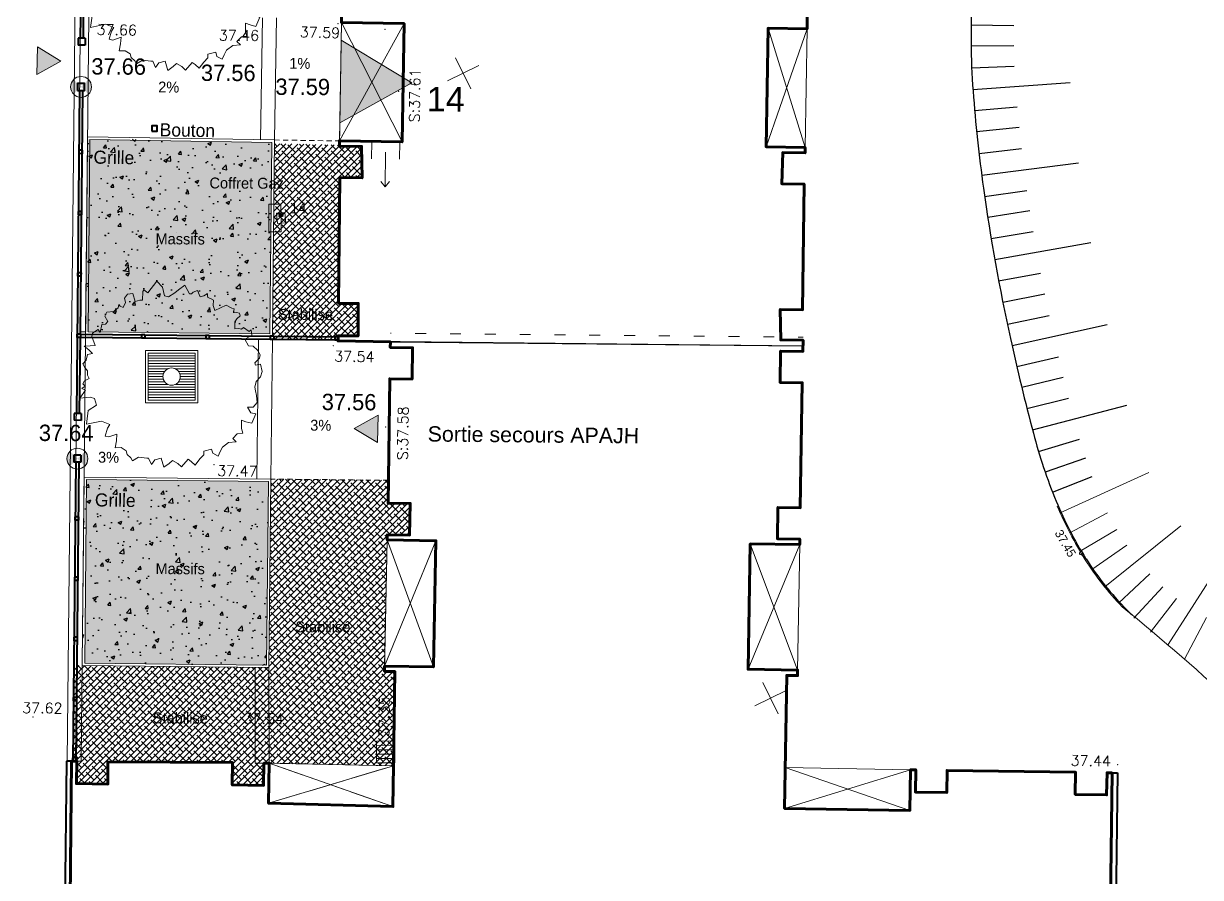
# Model space of a CAD drawing. Extents: x 996 to 1166918, y 537 to 295728.
# Drawn here: x 1057.7 to 1091.48, y 626.73 to 651.25 of the extents above; entities that cross this region are included whole.
import ezdxf

# ---------------------------------------------------------------- set-up
doc = ezdxf.new("R2010")
doc.units = 0
doc.header["$MEASUREMENT"] = 0
for name, pattern in [('CACHEx2', [0.75, 0.5, -0.25]), ('CONTINU', [0]), ('DGN3', [1.25, 1, -0.25])]:
    doc.linetypes.add(name, pattern=pattern)
doc.layers.get('0').update_dxf_attribs({"linetype": 'CONTINUOUS', "lineweight": 0})
doc.layers.add('Bardages bois', color=7, linetype='CONTINUOUS', lineweight=40, true_color=0xa35200)
doc.layers.add('Stabilisé', color=7, linetype='CONTINU', lineweight=5, true_color=0xfcb65a)
for name, color, linetype in [('BATIMENT', 7, 'CONTINU'), ('TALUS', 7, 'CONTINU'), ('TEXTE', 7, 'CONTINUOUS')]:
    doc.layers.add(name, color=color, linetype=linetype)
for name, color, linetype, lineweight in [('CF-TOPO-ALTITUDE-SEUIL', 7, 'CONTINUOUS', 0), ('CF-TOPO-ALTITUDE-TN', 94, 'CONTINUOUS', 0), ('CF-TOPO-ALTITUDE-VOIRIE', 7, 'CONTINUOUS', 0), ('CF-TOPO-AUTRE-RES', 12, 'CONTINUOUS', 0), ('CF-TOPO-BATI', 7, 'CONTINUOUS', 0), ('CF-TOPO-BATI-HACHURAGE', 7, 'CONTINUOUS', 13), ('CF-TOPO-CARROYAGE', 7, 'CONTINUOUS', 0), ('CF-TOPO-GDF', 34, 'CONTINUOUS', 0), ('CF-TOPO-RELIEF-NATUREL', 94, 'CONTINUOUS', 0), ('DIVERS', 7, 'CONTINU', 5), ('Elec projet', 7, 'CONTINU', 5), ('Niveaux projet', 7, 'CONTINU', 5), ('Texte projet', 7, 'CONTINU', 5)]:
    doc.layers.add(name, color=color, linetype=linetype, lineweight=lineweight)
doc.layers.add('Massifs Rosiers', color=7, linetype='CONTINUOUS', true_color=0xffe9e0)
doc.styles.add('ISO', font='j_iso')
doc.styles.add('LEROY', font='j_leroy')
doc.styles.add('SIMPLEX', font='simplex.shx')
doc.styles.get("Standard").update_dxf_attribs({"font": 'arial.ttf'})

# ---------------------------------------------------------------- blocks, each defined once
blk = doc.blocks.new('BL142', base_point=(1.5, 1))
for points in [[(1.5, 0.5), (1.5, 1.5), (1.375, 1.34375)], [(1.5, 1.5), (1.625, 1.34375)]]:
    blk.add_lwpolyline(points)
blk = doc.blocks.new('BL95', base_point=(2, 1))
blk.add_lwpolyline([(2, 0.5), (2, 1.5)])
blk = doc.blocks.new('A$C1C964902')
at = {"layer": 'DIVERS', "ltscale": 0.05}
for p, q in [((-1.278, 2.012), (-1.37, 2.445)), ((-1.37, 2.445), (-0.974, 2.392)), ((-0.974, 2.392), (-0.825, 2.155)), ((-0.592, 2.339), (-0.622, 2.634)), ((-0.622, 2.634), (-0.393, 2.469)), ((-0.393, 2.469), (-0.344, 2.572)), ((-0.344, 2.572), (-0.279, 2.484)), ((-0.279, 2.484), (-0.212, 2.546)), ((-0.212, 2.546), (-0.125, 2.497)), ((-0.125, 2.497), (-0.054, 2.362)), ((-0.054, 2.362), (0.038, 2.414)), ((0.038, 2.414), (0.166, 2.414)), ((0.166, 2.414), (0.259, 2.487)), ((0.259, 2.487), (0.368, 2.55)), ((0.368, 2.55), (0.468, 2.456)), ((0.468, 2.456), (0.468, 2.456)), ((0.468, 2.456), (0.638, 2.417)), ((0.638, 2.417), (0.663, 2.269)), ((0.663, 2.269), (0.772, 2.378)), ((0.772, 2.378), (0.869, 2.511)), ((0.869, 2.511), (0.881, 2.34)), ((-0.825, 2.155), (-0.627, 2.208)), ((-0.627, 2.208), (-0.592, 2.339)), ((0.663, 2.269), (0.663, 2.269)), ((0.881, 2.34), (0.89, 2.196)), ((0.89, 2.196), (1.071, 2.259)), ((1.071, 2.259), (1.15, 2.287)), ((1.15, 2.287), (1.247, 2.274)), ((1.247, 2.274), (1.347, 2.106)), ((1.347, 2.106), (1.269, 2.054)), ((1.269, 2.054), (1.493, 2.005)), ((-1.734, 1.801), (-1.713, 1.907)), ((-1.656, 1.569), (-1.734, 1.801)), ((-1.713, 1.907), (-1.48, 1.842)), ((-1.48, 1.842), (-1.379, 1.771)), ((-1.379, 1.771), (-1.278, 2.012)), ((-1.278, 2.012), (-1.278, 2.012)), ((1.493, 2.005), (1.504, 1.899)), ((1.504, 1.899), (1.583, 1.825)), ((1.583, 1.825), (1.733, 1.917)), ((1.733, 1.917), (1.847, 1.86)), ((1.847, 1.86), (1.87, 1.659)), ((-2.133, 1.304), (-2.04, 1.446)), ((-2.04, 1.446), (-2.047, 1.621)), ((-2.047, 1.621), (-1.841, 1.582)), ((-1.841, 1.582), (-1.656, 1.569)), ((1.87, 1.659), (1.913, 1.609)), ((1.913, 1.609), (1.974, 1.534)), ((1.974, 1.534), (2.071, 1.513)), ((2.019, 1.475), (1.983, 1.39)), ((1.983, 1.39), (2.123, 1.321)), ((2.071, 1.513), (2.019, 1.475)), ((-2.416, 1.125), (-2.335, 1.172)), ((-2.313, 0.948), (-2.416, 1.125)), ((-2.335, 1.172), (-2.236, 1.274)), ((-2.236, 1.274), (-2.133, 1.304)), ((2.123, 1.321), (2.247, 1.35)), ((2.383, 1.109), (2.159, 1.043)), ((2.159, 1.043), (2.197, 0.913)), ((2.247, 1.35), (2.365, 1.263)), ((2.365, 1.263), (2.383, 1.109)), ((-2.341, 0.712), (-2.313, 0.948)), ((-2.341, 0.658), (-2.341, 0.712)), ((2.197, 0.913), (2.198, 0.837)), ((2.198, 0.837), (2.445, 0.828)), ((2.488, 0.797), (2.405, 0.682)), ((2.405, 0.682), (2.74, 0.425)), ((2.445, 0.828), (2.488, 0.797)), ((-2.526, 0.579), (-2.341, 0.658)), ((-2.39, 0.482), (-2.526, 0.579)), ((-2.346, 0.302), (-2.39, 0.482)), ((2.74, 0.425), (2.564, 0.258)), ((-2.605, 0.223), (-2.346, 0.302)), ((-2.499, 0.07), (-2.605, 0.223)), ((-2.407, -0.027), (-2.499, 0.07)), ((2.318, 0.201), (2.287, 0.087)), ((2.287, 0.087), (2.406, -0.093)), ((2.564, 0.258), (2.318, 0.201)), ((-2.596, -0.284), (-2.493, -0.181)), ((-2.376, -0.473), (-2.596, -0.284)), ((-2.493, -0.181), (-2.407, -0.027)), ((2.406, -0.093), (2.492, -0.202)), ((2.492, -0.202), (2.626, -0.379)), ((-2.544, -0.679), (-2.436, -0.563)), ((-2.436, -0.563), (-2.376, -0.473)), ((2.626, -0.379), (2.379, -0.515)), ((2.379, -0.515), (2.379, -0.572)), ((2.379, -0.572), (2.422, -0.618)), ((2.422, -0.618), (2.472, -0.743)), ((-2.366, -0.808), (-2.544, -0.679)), ((-2.249, -0.924), (-2.366, -0.808)), ((-2.138, -0.924), (-2.249, -0.924)), ((-2.081, -1.151), (-2.138, -0.924)), ((2.472, -0.743), (2.292, -0.818)), ((2.292, -0.818), (2.292, -0.818)), ((2.292, -0.818), (2.321, -0.928)), ((2.321, -0.928), (2.375, -1.02)), ((-2.288, -1.336), (-2.203, -1.182)), ((-2.156, -1.393), (-2.288, -1.336)), ((-2.203, -1.182), (-2.081, -1.151)), ((2.037, -1.195), (1.901, -1.239)), ((1.901, -1.239), (2.05, -1.572)), ((2.191, -1.203), (2.037, -1.195)), ((2.238, -1.114), (2.191, -1.203)), ((2.271, -1.045), (2.238, -1.114)), ((2.375, -1.02), (2.271, -1.045)), ((-2.027, -1.463), (-2.156, -1.393)), ((-1.89, -1.637), (-2.027, -1.463)), ((-1.872, -1.857), (-1.89, -1.637)), ((-1.89, -1.637), (-1.89, -1.637)), ((2.05, -1.572), (1.962, -1.731)), ((-1.779, -1.757), (-1.872, -1.857)), ((-1.641, -1.886), (-1.779, -1.757)), ((-1.623, -2.044), (-1.641, -1.886)), ((-1.641, -1.886), (-1.641, -1.886)), ((-1.494, -2.004), (-1.623, -2.044)), ((-1.254, -2.009), (-1.494, -2.004)), ((-1.3, -2.136), (-1.254, -2.009)), ((1.378, -1.933), (1.365, -2.007)), ((1.365, -2.007), (1.406, -2.067)), ((1.571, -1.814), (1.373, -1.814)), ((1.373, -1.814), (1.378, -1.933)), ((1.66, -1.87), (1.571, -1.814)), ((1.747, -1.968), (1.66, -1.87)), ((1.817, -1.946), (1.747, -1.968)), ((1.857, -1.779), (1.817, -1.946)), ((1.949, -1.801), (1.857, -1.779)), ((1.962, -1.731), (1.949, -1.801)), ((-1.342, -2.303), (-1.3, -2.136)), ((-1.074, -2.417), (-1.342, -2.303)), ((-1.038, -2.274), (-1.074, -2.417)), ((-0.876, -2.18), (-1.038, -2.274)), ((-0.878, -2.341), (-0.876, -2.18)), ((-0.747, -2.457), (-0.878, -2.341)), ((0.873, -2.342), (0.76, -2.47)), ((0.884, -2.204), (0.873, -2.342)), ((1.07, -2.099), (0.884, -2.204)), ((1.141, -2.225), (1.07, -2.099)), ((1.18, -2.301), (1.141, -2.225)), ((1.343, -2.288), (1.18, -2.301)), ((1.406, -2.067), (1.294, -2.227)), ((1.294, -2.227), (1.343, -2.288)), ((-0.539, -2.441), (-0.747, -2.457)), ((-0.747, -2.457), (-0.747, -2.457)), ((-0.409, -2.409), (-0.539, -2.441)), ((-0.303, -2.387), (-0.409, -2.409)), ((-0.141, -2.426), (-0.303, -2.387)), ((-0.009, -2.553), (-0.141, -2.426)), ((0.145, -2.597), (-0.009, -2.553)), ((0.36, -2.551), (0.145, -2.597)), ((0.396, -2.395), (0.325, -2.413)), ((0.325, -2.413), (0.36, -2.551)), ((0.528, -2.527), (0.396, -2.395)), ((0.629, -2.545), (0.528, -2.527)), ((0.76, -2.47), (0.629, -2.545))]:
    blk.add_line(p, q, dxfattribs=at)
blk.add_circle((0, 0), 0.25, dxfattribs=at)
blk = doc.blocks.new('cf353coffret-gaz')
at = {"linetype": 'Continuous'}
for p, q in [((1, 0.24), (0, 0.24)), ((0, 0.24), (0, 0)), ((1, 0), (0, 0)), ((1, 0), (1, 0.24))]:
    blk.add_line(p, q, dxfattribs=at)
at = {"linetype": 'Continuous', "style": 'SIMPLEX'}
blk.add_text('GDF', height=0.125, rotation=180, dxfattribs=at).set_placement((0.375, 0.18))
blk = doc.blocks.new('cf283grille-ventilation')
for p, q in [((0.4, 1), (0.4, 0)), ((0.6, 1), (0.6, 0))]:
    blk.add_line(p, q)
at = {"flags": 128}
for points in [[(0, 0), (1, 0), (1, 1), (0, 1), (0, 0)], [(0.2, 1), (0.2, 0)], [(0.8, 1), (0.8, 0)]]:
    blk.add_lwpolyline(points, dxfattribs=at)
blk.add_point((0.6, 0))
blk = doc.blocks.new('CROIX')
at = {"linetype": 'CONTINU'}
for p, q in [((0, 0.5), (0, -0.5)), ((-0.5, 0), (0.5, 0))]:
    blk.add_line(p, q, dxfattribs=at)
blk = doc.blocks.new('A$C366579FD')
at = {"layer": 'DIVERS', "ltscale": 0.05}
blk.add_hatch(color=256, dxfattribs=at).paths.add_polyline_path([(0.691, 0.384), (0.013, 0.79), (0, 0)])
blk.add_lwpolyline([(0.691, 0.384), (0.013, 0.79), (0, 0)], close=True, dxfattribs=at)

msp = doc.modelspace()

# ---------------------------------------------------------------- hatches: boundary and pattern name
at = {"layer": 'DIVERS', "ltscale": 0.05}
for points in [[(1068.845, 649.554), (1066.812, 650.773), (1066.773, 648.402)], [(1058.094, 650.58), (1058.081, 649.79), (1058.772, 650.174)]]:
    msp.add_hatch(color=256, dxfattribs=at).paths.add_polyline_path(points)
at = {"layer": 'Elec projet', "ltscale": 0.05}
h = msp.add_hatch(color=256, dxfattribs=at)
h.paths.add_polyline_path([(1059.048, 649.432, 0.198912), (1059.136, 649.22), (1059.348, 649.432), (1059.136, 649.645, 0.198912)])
h.paths.add_polyline_path([(1059.56, 649.22, 0.198912), (1059.648, 649.432, 0.198912), (1059.56, 649.645), (1059.348, 649.432)])
h = msp.add_hatch(color=256, dxfattribs=at)
h.paths.add_polyline_path([(1058.943, 638.757, 0.198912), (1059.03, 638.545), (1059.243, 638.757), (1059.03, 638.969, 0.198912)])
h.paths.add_polyline_path([(1059.455, 638.545, 0.198912), (1059.543, 638.757, 0.198912), (1059.455, 638.969), (1059.243, 638.757)])
at = {"layer": 'Massifs Rosiers', "ltscale": 0.05}
h = msp.add_hatch(dxfattribs=at)
h.set_pattern_fill('AR-CONC', color=1, scale=0.15, style=0)
h.set_pattern_definition([(50, (1145.6457, 642.4114), (1.07589, -0.094128), [0.1125, -1.2375]), (355, (1145.6457, 642.4114), (-0.208127, 1.128288), [0.09, -0.99]), (100.4514, (1145.7354, 642.4036), (0.867764, 1.034159), [0.09561, -1.051713]), (46.1842, (1145.6457, 642.7114), (1.600862, -0.248279), [0.16875, -1.85625]), (96.6356, (1145.7791, 642.6907), (1.401994, 1.461177), [0.143415, -1.57757]), (351.1842, (1145.6457, 642.7114), (1.401993, 1.461178), [0.135, -1.485]), (21, (1145.7957, 642.6364), (0.895361, -0.603928), [0.1125, -1.2375]), (326, (1145.7957, 642.6364), (0.364973, 1.087725), [0.09, -0.99]), (71.4514, (1145.8703, 642.5861), (1.260334, 0.483796), [0.09561, -1.051713]), (37.5, (1145.6457, 642.4114), (0.0182398, 0.4993408), [0, -0.978, 0, -1.005, 0, -0.99375]), (7.5, (1145.6457, 642.4114), (0.3946043, 0.5916176), [0, -0.573, 0, -0.9555, 0, -0.37875]), (327.5, (1145.3112, 642.4114), (0.8007337, -0.0338323), [0, -0.375, 0, -1.17, 0, -1.5525]), (317.5, (1145.1612, 642.4114), (0.874779, 0.1501575), [0, -0.4875, 0, -0.777, 0, -1.1025])])
h.paths.add_polyline_path([(1059.522, 647.952), (1059.466, 642.42), (1064.759, 642.367), (1064.815, 647.865)])
h = msp.add_hatch(dxfattribs=at)
h.set_pattern_fill('ANSI38', color=256, scale=0.2, style=0)
h.set_pattern_definition([(45, (1072.956769, 646.276774), (-0.01767767, 0.01767767), []), (135, (1072.956769, 646.276774), (-0.05303301, 0.01767767), [0.0625, -0.0375])])
h.paths.add_polyline_path([(1059.533, 647.927), (1059.478, 642.395), (1064.77, 642.342), (1064.827, 647.84)])
h = msp.add_hatch(dxfattribs=at)
h.set_pattern_fill('AR-CONC', color=1, scale=0.15, style=0)
h.set_pattern_definition([(50, (1062.0547, 635.4916), (1.0759, -0.09413), [0.1125, -1.2375]), (355, (1062.0547, 635.4916), (-0.20813, 1.1283), [0.09, -0.99]), (100.45, (1062.1444, 635.4837), (0.86776, 1.03416), [0.0956, -1.05171]), (46.184, (1062.0547, 635.7916), (1.60086, -0.2483), [0.16875, -1.85625]), (96.636, (1062.1881, 635.7709), (1.402, 1.4612), [0.1434, -1.57757]), (351.184, (1062.0547, 635.7916), (1.402, 1.4612), [0.135, -1.485]), (21, (1062.2047, 635.7166), (0.89536, -0.60393), [0.1125, -1.2375]), (326, (1062.2047, 635.7166), (0.36497, 1.08773), [0.09, -0.99]), (71.45, (1062.2793, 635.6662), (1.26033, 0.4838), [0.0956, -1.05171]), (37.5, (1062.0547, 635.49157), (0.01824, 0.49934), [0, -0.978, 0, -1.005, 0, -0.99375]), (7.5, (1062.0547, 635.49157), (0.394604, 0.59162), [0, -0.573, 0, -0.9555, 0, -0.37875]), (327.5, (1061.7202, 635.49157), (0.800734, -0.033832), [0, -0.375, 0, -1.17, 0, -1.5525]), (317.5, (1061.5702, 635.4916), (0.87478, 0.15016), [0, -0.4875, 0, -0.777, 0, -1.1025])])
h.paths.add_polyline_path([(1064.727, 638.101), (1059.436, 638.155), (1059.382, 632.882), (1064.673, 632.828)])
h = msp.add_hatch(dxfattribs=at)
h.set_pattern_fill('ANSI38', color=256, scale=0.2, style=0)
h.set_pattern_definition([(45, (1062.054695, 635.491565), (-0.01767767, 0.01767767), []), (135, (1062.054695, 635.491565), (-0.05303301, 0.01767767), [0.0625, -0.0375])])
h.paths.add_polyline_path([(1059.505, 638.155), (1059.452, 632.881), (1064.673, 632.828), (1064.727, 638.101)])
at = {"layer": 'Stabilisé', "ltscale": 0.05, "true_color": 0xfcb659}
h = msp.add_hatch(dxfattribs=at)
h.set_pattern_fill('ANSI38', color=31, style=0)
h.set_pattern_definition([(45, (1066.12684, 644.98519), (-0.0883883, 0.0883883), []), (135, (1066.12684, 644.98519), (-0.265165, 0.0883883), [0.3125, -0.1875])])
h.paths.add_polyline_path([(1064.84, 642.271), (1064.839, 642.181), (1066.728, 642.164), (1066.729, 642.286), (1067.299, 642.283), (1067.304, 643.214), (1066.716, 643.217), (1066.775, 646.831), (1067.415, 646.821), (1067.402, 647.723), (1066.762, 647.734), (1066.762, 647.762), (1064.896, 647.806), (1064.878, 646.061)])
h = msp.add_hatch(dxfattribs=at)
h.set_pattern_fill('ANSI38', color=31, style=0)
h.set_pattern_definition([(45, (1063.95627, 633.77273), (-0.0883883, 0.0883883), []), (135, (1063.95627, 633.77273), (-0.265165, 0.0883883), [0.3125, -0.1875])])
h.paths.add_polyline_path([(1064.742, 632.758), (1059.382, 632.813), (1059.142, 632.816), (1059.114, 630.069), (1059.228, 630.068), (1059.217, 629.428), (1060.117, 629.413), (1060.112, 630.048), (1063.699, 630.029), (1063.689, 629.389), (1064.588, 629.374), (1064.599, 630.014), (1064.749, 630.011), (1068.318, 629.939), (1068.359, 632.645), (1068.059, 632.65), (1068.062, 632.8), (1068.135, 636.422), (1068.137, 636.572), (1068.777, 636.562), (1068.799, 637.471), (1068.159, 637.482), (1068.168, 638.138), (1064.798, 638.171)])

# ---------------------------------------------------------------- linework, layer by layer
at = {"layer": 'Bardages bois', "ltscale": 0.05}
for p, q in [((1058.928, 630.07), (1058.806, 618.168)), ((1059.078, 630.069), (1058.928, 630.07)), ((1059.078, 630.069), (1058.956, 618.167)), ((1088.948, 629.735), (1088.795, 617.849)), ((1089.098, 629.733), (1088.945, 617.847)), ((1088.948, 629.735), (1089.098, 629.733))]:
    msp.add_line(p, q, dxfattribs=at)
at = {"layer": 'BATIMENT'}
for points in [[(1066.734, 643.217), (1066.775, 646.831), (1067.415, 646.821), (1067.402, 647.723), (1066.762, 647.734), (1066.764, 647.884), (1068.564, 647.854), (1068.62, 651.253), (1066.82, 651.283), (1066.811, 653.434), (1066.862, 658.792), (1068.032, 658.773), (1068.088, 662.152), (1066.918, 662.171), (1066.921, 662.321), (1067.56, 662.311), (1067.592, 663.185), (1066.952, 663.196), (1066.98, 666.783), (1067.62, 666.772), (1067.634, 667.68), (1066.994, 667.691), (1066.996, 667.841)], [(1080.216, 658.601), (1080.188, 651.097), (1079.068, 651.115), (1079.012, 647.716), (1080.132, 647.697), (1080.129, 647.538), (1079.49, 647.548), (1079.461, 646.653), (1080.101, 646.643), (1080.06, 643.031), (1079.42, 643.042), (1079.432, 642.166), (1080.072, 642.156), (1080.067, 641.836), (1079.427, 641.846), (1079.412, 640.947), (1080.052, 640.936), (1079.993, 637.346), (1079.353, 637.357), (1079.338, 636.457), (1079.978, 636.447), (1079.976, 636.287), (1078.556, 636.31), (1078.497, 632.71), (1079.916, 632.687), (1079.914, 632.527), (1079.604, 632.532), (1079.541, 628.713), (1083.14, 628.654), (1083.16, 629.823), (1083.31, 629.821), (1083.299, 629.181), (1084.199, 629.166), (1084.209, 629.806), (1087.898, 629.752), (1087.887, 629.113), (1088.787, 629.098), (1088.798, 629.738), (1088.948, 629.735)], [(1068.318, 629.937), (1068.359, 632.643), (1068.059, 632.648), (1068.061, 632.798), (1069.461, 632.775), (1069.535, 636.398), (1068.135, 636.421), (1068.137, 636.571), (1068.777, 636.56), (1068.799, 637.47), (1068.159, 637.48), (1068.211, 641.052), (1068.85, 641.041), (1068.865, 641.941), (1068.225, 641.951), (1068.228, 642.111), (1066.728, 642.136), (1066.729, 642.286), (1067.299, 642.283), (1067.304, 643.214), (1066.734, 643.217)], [(1068.228, 642.111), (1080.069, 641.996)], [(1068.228, 642.111), (1080.069, 641.996)], [(1058.956, 618.167), (1059.078, 630.069), (1059.228, 630.066), (1059.217, 629.426), (1060.117, 629.411), (1060.112, 630.046), (1063.699, 630.027), (1063.689, 629.387), (1064.589, 629.373), (1064.599, 630.012), (1064.749, 630.01), (1064.73, 628.86), (1068.299, 628.767), (1068.318, 629.937)], [(1088.948, 629.735), (1088.795, 617.849), (1088.645, 617.851), (1088.655, 618.491), (1087.758, 618.511), (1087.748, 617.871), (1084.131, 617.923), (1084.141, 618.563), (1083.235, 618.575), (1083.225, 617.935), (1083.075, 617.938), (1083.103, 619.698), (1079.494, 619.777), (1079.467, 618.117), (1079.448, 613.728), (1078.808, 613.738), (1078.798, 612.84), (1079.438, 612.829), (1079.372, 607.953)]]:
    msp.add_lwpolyline(points, dxfattribs=at)
at = {"layer": 'BATIMENT', "lineweight": 60}
for points in [[(1066.734, 643.217), (1066.775, 646.831), (1067.415, 646.821), (1067.402, 647.723), (1066.762, 647.734), (1066.764, 647.884), (1068.564, 647.854), (1068.62, 651.253), (1066.82, 651.283), (1066.811, 653.434), (1066.862, 658.792), (1068.032, 658.773), (1068.088, 662.152), (1066.918, 662.171), (1066.921, 662.321), (1067.56, 662.311), (1067.592, 663.185), (1066.952, 663.196), (1066.98, 666.783), (1067.62, 666.772), (1067.634, 667.68), (1066.994, 667.691), (1066.996, 667.841)], [(1080.216, 658.601), (1080.188, 651.097), (1079.068, 651.115), (1079.012, 647.716), (1080.132, 647.697), (1080.129, 647.538), (1079.49, 647.548), (1079.461, 646.653), (1080.101, 646.643), (1080.06, 643.031), (1079.42, 643.042), (1079.432, 642.166), (1080.072, 642.156), (1080.067, 641.836), (1079.427, 641.846), (1079.412, 640.947), (1080.052, 640.936), (1079.993, 637.346), (1079.353, 637.357), (1079.338, 636.457), (1079.978, 636.447), (1079.976, 636.287), (1078.556, 636.31), (1078.497, 632.71), (1079.916, 632.687), (1079.914, 632.527), (1079.604, 632.532), (1079.541, 628.713), (1083.14, 628.654), (1083.16, 629.823), (1083.31, 629.821), (1083.299, 629.181), (1084.199, 629.166), (1084.209, 629.806), (1087.898, 629.752), (1087.887, 629.113), (1088.787, 629.098), (1088.798, 629.738), (1088.948, 629.735)], [(1068.318, 629.937), (1068.359, 632.643), (1068.059, 632.648), (1068.061, 632.798), (1069.461, 632.775), (1069.535, 636.398), (1068.135, 636.421), (1068.137, 636.571), (1068.777, 636.56), (1068.799, 637.47), (1068.159, 637.48), (1068.211, 641.052), (1068.85, 641.041), (1068.865, 641.941), (1068.225, 641.951), (1068.228, 642.111), (1066.728, 642.136), (1066.729, 642.286), (1067.299, 642.283), (1067.304, 643.214), (1066.734, 643.217)], [(1058.956, 618.167), (1059.078, 630.069), (1059.228, 630.066), (1059.217, 629.426), (1060.117, 629.411), (1060.112, 630.046), (1063.699, 630.027), (1063.689, 629.387), (1064.589, 629.373), (1064.599, 630.012), (1064.749, 630.01), (1064.73, 628.86), (1068.299, 628.767), (1068.318, 629.937)], [(1088.948, 629.735), (1088.795, 617.849), (1088.645, 617.851), (1088.655, 618.491), (1087.758, 618.511), (1087.748, 617.871), (1084.131, 617.923), (1084.141, 618.563), (1083.235, 618.575), (1083.225, 617.935), (1083.075, 617.938), (1083.103, 619.698), (1079.494, 619.777), (1079.467, 618.117), (1079.448, 613.728), (1078.808, 613.738), (1078.798, 612.84), (1079.438, 612.829), (1079.372, 607.953)]]:
    msp.add_lwpolyline(points, dxfattribs=at)
at = {"layer": 'CF-TOPO-ALTITUDE-SEUIL', "lineweight": 0, "flags": 128}
for points in [[(1068.08, 651.085, 1), (1068.071, 651.081, 1), (1068.08, 651.085)], [(1068.474, 649.309, 1), (1068.465, 649.305, 1), (1068.474, 649.309)], [(1068.1, 639.668, 1), (1068.091, 639.664, 1), (1068.1, 639.668)]]:
    msp.add_lwpolyline(points, format="xyb", dxfattribs=at)
at = {"layer": 'CF-TOPO-ALTITUDE-SEUIL', "lineweight": 0}
for p in [(1068.076, 651.083), (1068.469, 649.307), (1068.096, 639.666)]:
    msp.add_point(p, dxfattribs=at)
at = {"layer": 'CF-TOPO-ALTITUDE-TN', "lineweight": 0, "flags": 128}
for points in [[(1057.973, 631.337, 1), (1057.964, 631.333, 1), (1057.973, 631.337)], [(1063.885, 631.195, 1), (1063.876, 631.19, 1), (1063.885, 631.195)], [(1068.289, 631.069, 1), (1068.28, 631.065, 1), (1068.289, 631.069)], [(1089.108, 629.972, 1), (1089.099, 629.967, 1), (1089.108, 629.972)]]:
    msp.add_lwpolyline(points, format="xyb", dxfattribs=at)
at = {"layer": 'CF-TOPO-ALTITUDE-TN'}
for major_axis, start_param, end_param in [((0.0161, 0.0473), 5.49762, 8.639846), ((0.0473, -0.0161), 3.926825, 7.06905)]:
    msp.add_ellipse((1088.057, 636.043), major_axis=major_axis, ratio=0.999999, start_param=start_param, end_param=end_param, dxfattribs=at)
at = {"layer": 'CF-TOPO-ALTITUDE-TN', "lineweight": 0}
for p in [(1057.969, 631.335), (1063.88, 631.192), (1068.285, 631.067), (1089.103, 629.969)]:
    msp.add_point(p, dxfattribs=at)
at = {"layer": 'CF-TOPO-ALTITUDE-VOIRIE', "lineweight": 0, "flags": 128}
for points in [[(1066.729, 651.247, 1), (1066.72, 651.242, 1), (1066.729, 651.247)], [(1066.591, 642.001, 1), (1066.582, 641.997, 1), (1066.591, 642.001)], [(1063.168, 638.585, 1), (1063.159, 638.581, 1), (1063.168, 638.585)]]:
    msp.add_lwpolyline(points, format="xyb", dxfattribs=at)
at = {"layer": 'CF-TOPO-BATI', "lineweight": 0}
for p, q in [((1064.737, 646.061), (1065.087, 646.062)), ((1064.74, 645.267), (1065.09, 645.268))]:
    msp.add_line(p, q, dxfattribs=at)
at = {"layer": 'CF-TOPO-BATI', "linetype": 'DGN3', "lineweight": 0}
msp.add_line((1068.318, 629.937), (1064.749, 630.01), dxfattribs=at)
at = {"layer": 'CF-TOPO-BATI', "lineweight": 0, "flags": 128}
for points in [[(1064.74, 645.267), (1064.737, 646.061)], [(1065.09, 645.268), (1065.087, 646.062)]]:
    msp.add_lwpolyline(points, dxfattribs=at)
at = {"layer": 'CF-TOPO-BATI-HACHURAGE', "linetype": 'DGN3', "lineweight": 13}
for p, q in [((1064.73, 628.86), (1068.318, 629.937)), ((1064.749, 630.01), (1068.299, 628.767))]:
    msp.add_line(p, q, dxfattribs=at)
at = {"layer": 'CF-TOPO-RELIEF-NATUREL', "lineweight": 0, "flags": 128}
for points in [[(1087.454, 637.197), (1090.003, 638.355)], [(1087.728, 636.63), (1088.813, 637.199)], [(1088.732, 635.073), (1090.913, 636.829)], [(1089.076, 636.726), (1088.025, 636.096)], [(1088.359, 635.575), (1089.366, 636.272)], [(1090.551, 633.419), (1092.064, 635.775)], [(1089.131, 634.61), (1090.027, 635.446)], [(1090.397, 635.078), (1089.572, 634.173)], [(1090.047, 633.774), (1090.793, 634.745)], [(1091.025, 632.996), (1091.657, 634.191)]]:
    msp.add_lwpolyline(points, dxfattribs=at)
msp.add_lwpolyline([(1087.368, 637.389, 0.03971), (1088.175, 635.853, 0.050292), (1089.23, 634.506, -0.035757), (1095.755, 628.402), (1096.44, 629.901)], format="xyb", dxfattribs=at)
at = {"layer": 'DIVERS', "ltscale": 0.05}
for p, q in [((1059.429, 677.261), (1058.954, 630.07)), ((1059.569, 651.467), (1059.354, 630.065)), ((1064.497, 647.916), (1064.555, 651.42)), ((1064.897, 647.909), (1064.955, 651.413)), ((1064.897, 647.909), (1059.534, 647.997)), ((1059.604, 647.926), (1059.548, 642.395)), ((1064.827, 647.84), (1059.604, 647.926)), ((1064.77, 642.342), (1064.827, 647.84)), ((1064.84, 642.271), (1064.897, 647.909)), ((1059.321, 642.397), (1059.478, 642.395)), ((1059.548, 642.395), (1064.77, 642.342)), ((1064.398, 638.174), (1064.439, 642.195)), ((1064.798, 638.17), (1064.839, 642.191)), ((1061.271, 641.714), (1062.621, 641.714)), ((1061.271, 641.639), (1062.621, 641.639)), ((1061.271, 641.564), (1062.621, 641.564)), ((1061.271, 641.489), (1062.621, 641.489)), ((1061.271, 641.414), (1062.621, 641.414)), ((1061.271, 641.339), (1061.837, 641.339)), ((1061.271, 641.264), (1061.746, 641.264)), ((1062.055, 641.339), (1062.621, 641.339)), ((1062.146, 641.264), (1062.621, 641.264)), ((1061.271, 641.189), (1061.708, 641.189)), ((1061.271, 641.114), (1061.696, 641.114)), ((1061.271, 641.039), (1061.708, 641.039)), ((1061.271, 640.964), (1061.746, 640.964)), ((1061.271, 640.889), (1061.837, 640.889)), ((1062.055, 640.889), (1062.621, 640.889)), ((1062.146, 640.964), (1062.621, 640.964)), ((1062.185, 641.189), (1062.621, 641.189)), ((1062.185, 641.039), (1062.621, 641.039)), ((1062.196, 641.114), (1062.621, 641.114)), ((1061.271, 640.814), (1062.621, 640.814)), ((1061.271, 640.739), (1062.621, 640.739)), ((1061.271, 640.664), (1062.621, 640.664)), ((1061.271, 640.589), (1062.621, 640.589)), ((1061.271, 640.514), (1062.621, 640.514)), ((1064.798, 638.17), (1059.436, 638.225)), ((1059.436, 638.155), (1059.435, 638.155)), ((1059.505, 638.155), (1059.452, 632.881)), ((1064.727, 638.101), (1059.505, 638.155)), ((1064.673, 632.828), (1064.727, 638.101)), ((1064.742, 632.757), (1064.798, 638.17)), ((1064.742, 632.758), (1059.382, 632.812)), ((1064.673, 632.828), (1059.452, 632.881)), ((1064.342, 632.756), (1064.349, 630.009)), ((1064.742, 632.757), (1064.749, 630.01)), ((1058.954, 630.07), (1059.354, 630.065)), ((1059.203, 630.067), (1059.103, 630.068)), ((1064.349, 630.009), (1064.749, 630.01))]:
    msp.add_line(p, q, dxfattribs=at)
at = {"layer": 'DIVERS', "lineweight": 40}
for p, q in [((1059.472, 665.206), (1059.325, 650.833)), ((1059.411, 651.469), (1059.405, 650.832)), ((1059.265, 650.833), (1059.263, 650.633)), ((1059.465, 650.831), (1059.265, 650.833)), ((1059.465, 650.831), (1059.463, 650.631)), ((1059.463, 650.631), (1059.263, 650.633)), ((1059.307, 649.333), (1059.218, 640.058)), ((1059.386, 649.332), (1059.32, 642.327)), ((1059.283, 647.616), (1059.282, 647.516)), ((1059.382, 647.515), (1059.282, 647.516)), ((1059.383, 647.615), (1059.283, 647.616)), ((1059.383, 647.615), (1059.382, 647.515)), ((1059.265, 645.856), (1059.264, 645.756)), ((1059.364, 645.755), (1059.264, 645.756)), ((1059.365, 645.855), (1059.265, 645.856)), ((1059.365, 645.855), (1059.364, 645.755)), ((1059.247, 644.096), (1059.246, 643.996)), ((1059.346, 643.995), (1059.246, 643.996)), ((1059.347, 644.095), (1059.247, 644.096)), ((1059.347, 644.095), (1059.346, 643.995)), ((1059.23, 642.336), (1059.229, 642.236)), ((1059.329, 642.235), (1059.229, 642.236)), ((1059.33, 642.335), (1059.23, 642.336)), ((1059.318, 642.247), (1059.295, 640.057)), ((1059.318, 642.247), (1066.728, 642.172)), ((1059.32, 642.327), (1066.729, 642.252)), ((1059.33, 642.335), (1059.329, 642.235)), ((1061.08, 642.317), (1061.079, 642.217)), ((1061.18, 642.316), (1061.08, 642.317)), ((1061.18, 642.316), (1061.179, 642.216)), ((1062.929, 642.299), (1062.928, 642.199)), ((1063.029, 642.298), (1062.929, 642.299)), ((1063.029, 642.298), (1063.028, 642.198)), ((1064.779, 642.28), (1064.778, 642.18)), ((1064.879, 642.279), (1064.779, 642.28)), ((1064.879, 642.279), (1064.878, 642.179)), ((1066.629, 642.264), (1066.628, 642.164)), ((1066.729, 642.263), (1066.629, 642.264)), ((1066.729, 642.263), (1066.728, 642.163)), ((1061.179, 642.216), (1061.079, 642.217)), ((1063.028, 642.198), (1062.928, 642.199)), ((1064.878, 642.179), (1064.778, 642.18)), ((1066.728, 642.163), (1066.628, 642.164)), ((1059.153, 640.058), (1059.151, 639.858)), ((1059.353, 640.056), (1059.153, 640.058)), ((1059.353, 640.056), (1059.351, 639.856)), ((1059.351, 639.856), (1059.151, 639.858)), ((1059.144, 638.859), (1059.142, 638.659)), ((1059.344, 638.857), (1059.144, 638.859)), ((1059.344, 638.857), (1059.342, 638.657)), ((1059.2, 638.658), (1059.114, 630.068)), ((1059.342, 638.657), (1059.142, 638.659)), ((1059.28, 638.657), (1059.194, 630.067)), ((1059.173, 637.088), (1059.172, 636.988)), ((1059.272, 636.987), (1059.172, 636.988)), ((1059.273, 637.087), (1059.173, 637.088)), ((1059.273, 637.087), (1059.272, 636.987)), ((1059.156, 635.358), (1059.155, 635.258)), ((1059.255, 635.257), (1059.155, 635.258)), ((1059.256, 635.357), (1059.156, 635.358)), ((1059.256, 635.357), (1059.255, 635.257)), ((1059.139, 633.628), (1059.137, 633.528)), ((1059.237, 633.527), (1059.137, 633.528)), ((1059.238, 633.627), (1059.139, 633.628)), ((1059.238, 633.627), (1059.237, 633.527)), ((1059.121, 631.898), (1059.12, 631.798)), ((1059.22, 631.797), (1059.12, 631.798)), ((1059.221, 631.897), (1059.121, 631.898)), ((1059.221, 631.897), (1059.22, 631.797)), ((1059.104, 630.168), (1059.103, 630.068)), ((1059.204, 630.167), (1059.104, 630.168)), ((1059.204, 630.167), (1059.203, 630.067))]:
    msp.add_line(p, q, dxfattribs=at)
at = {"layer": 'DIVERS', "linetype": 'CACHEx2', "ltscale": 0.3}
for p, q in [((1064.897, 647.909), (1066.764, 647.879)), ((1068.168, 638.136), (1064.798, 638.17))]:
    msp.add_line(p, q, dxfattribs=at)
at = {"layer": 'DIVERS', "ltscale": 0.05}
for points in [[(1066.82, 651.283), (1066.762, 647.734), (1067.402, 647.723), (1067.415, 646.821), (1066.775, 646.831), (1066.716, 643.217), (1067.304, 643.214), (1067.299, 642.283), (1066.729, 642.289), (1066.728, 642.136), (1068.228, 642.111), (1068.225, 641.951), (1068.865, 641.941), (1068.851, 641.041), (1068.211, 641.052), (1068.159, 637.48), (1068.798, 637.465), (1068.777, 636.56), (1068.137, 636.571), (1068.135, 636.421), (1068.135, 636.421), (1068.059, 632.648), (1068.359, 632.643), (1068.304, 629.938), (1064.599, 630.012), (1064.588, 629.373), (1063.689, 629.387), (1063.699, 630.027), (1060.112, 630.046), (1060.117, 629.411), (1059.217, 629.426), (1059.228, 630.066), (1059.114, 630.068), (1059.593, 677.258)], [(1080.216, 658.601), (1080.188, 651.097), (1079.068, 651.115), (1079.012, 647.716), (1080.132, 647.697), (1080.129, 647.538), (1079.49, 647.548), (1079.475, 646.653), (1080.101, 646.643), (1080.06, 643.031), (1079.42, 643.042), (1079.432, 642.166), (1080.072, 642.156), (1080.07, 641.996), (1066.728, 642.136), (1066.729, 642.286), (1067.299, 642.283), (1067.304, 643.214), (1066.716, 643.217), (1066.775, 646.831), (1067.415, 646.821), (1067.402, 647.723), (1066.762, 647.734), (1066.764, 647.879), (1068.564, 647.854), (1068.62, 651.253)], [(1059.478, 642.395), (1059.533, 647.927)], [(1059.604, 647.926), (1064.827, 647.84), (1064.77, 642.342), (1059.548, 642.395)], [(1059.382, 632.882), (1059.436, 638.155)], [(1059.435, 638.155), (1059.436, 638.155)], [(1059.505, 638.155), (1064.727, 638.101), (1064.673, 632.828), (1059.452, 632.881)]]:
    msp.add_lwpolyline(points, dxfattribs=at)
at = {"layer": 'DIVERS'}
for points in [[(1068.564, 647.854), (1066.82, 651.283), (1066.764, 647.884), (1068.62, 651.253)], [(1079.068, 651.115), (1080.132, 647.697), (1080.188, 651.097), (1079.012, 647.716)], [(1068.231, 642.361), (1068.254, 642.361)], [(1068.941, 642.355), (1069.254, 642.351)], [(1069.94, 642.345), (1070.253, 642.342)], [(1070.94, 642.335), (1071.252, 642.332)], [(1071.939, 642.325), (1072.251, 642.322)], [(1072.938, 642.315), (1073.25, 642.312)], [(1073.937, 642.306), (1074.249, 642.303)], [(1074.936, 642.296), (1075.249, 642.293)], [(1075.935, 642.286), (1076.248, 642.283)], [(1076.935, 642.276), (1077.247, 642.273)], [(1077.934, 642.267), (1078.246, 642.264)], [(1078.933, 642.257), (1079.245, 642.254)], [(1079.932, 642.247), (1080.072, 642.246)], [(1079.932, 642.247), (1080.072, 642.246)], [(1069.461, 632.775), (1068.135, 636.421), (1068.061, 632.798), (1069.535, 636.398)], [(1078.556, 636.31), (1079.916, 632.687), (1079.976, 636.287), (1078.497, 632.71)], [(1064.73, 628.86), (1068.318, 629.937), (1064.749, 630.01), (1068.299, 628.767)], [(1079.541, 628.713), (1083.16, 629.823), (1079.56, 629.883), (1083.14, 628.654)]]:
    msp.add_lwpolyline(points, dxfattribs=at)
at = {"layer": 'DIVERS', "ltscale": 0.05}
for points in [[(1068.845, 649.554), (1066.812, 650.773), (1066.773, 648.402)], [(1058.772, 650.174), (1058.081, 649.79), (1058.094, 650.58)], [(1062.696, 640.364), (1062.696, 641.864), (1061.196, 641.864), (1061.196, 640.364)], [(1062.621, 640.439), (1062.621, 641.789), (1061.271, 641.789), (1061.271, 640.439)]]:
    msp.add_lwpolyline(points, close=True, dxfattribs=at)
at = {"layer": 'DIVERS', "lineweight": 40}
for points in [[(1059.246, 649.334), (1059.446, 649.331), (1059.449, 649.531), (1059.249, 649.534)], [(1061.382, 648.161), (1061.532, 648.161), (1061.532, 648.311), (1061.382, 648.311)]]:
    msp.add_lwpolyline(points, close=True, dxfattribs=at)
at = {"layer": 'DIVERS', "ltscale": 0.05}
msp.add_circle((1061.946, 641.114), 0.25, dxfattribs=at)
at = {"layer": 'Elec projet', "ltscale": 0.05}
for centre in [(1059.348, 649.432), (1059.243, 638.757)]:
    msp.add_circle(centre, 0.3, dxfattribs=at)
at = {"layer": 'TALUS'}
for points in [[(1084.897, 651.219), (1086.122, 651.198)], [(1086.121, 650.614), (1084.896, 650.598)], [(1084.913, 649.978), (1086.137, 650.03)], [(1084.949, 649.359), (1087.741, 649.562)], [(1084.998, 648.752), (1086.218, 648.859)], [(1086.275, 648.263), (1085.056, 648.14)], [(1085.124, 647.521), (1086.341, 647.661)], [(1085.201, 646.896), (1087.978, 647.255)], [(1085.284, 646.282), (1086.497, 646.454)], [(1086.584, 645.871), (1085.373, 645.685)], [(1085.47, 645.083), (1086.678, 645.282)], [(1085.575, 644.475), (1088.332, 644.962)], [(1085.688, 643.862), (1086.891, 644.088)], [(1087.01, 643.483), (1085.809, 643.243)], [(1085.938, 642.619), (1087.136, 642.872)], [(1086.072, 642.002), (1088.805, 642.611)], [(1086.208, 641.405), (1087.401, 641.683)], [(1087.541, 641.092), (1086.351, 640.804)], [(1086.501, 640.197), (1087.689, 640.497)], [(1086.659, 639.586), (1089.367, 640.296)], [(1086.832, 638.964), (1088.004, 639.318)], [(1088.18, 638.77), (1087.023, 638.367)], [(1087.233, 637.797), (1088.372, 638.248)]]:
    msp.add_lwpolyline(points, dxfattribs=at)
for centre, radius, start, end in [((1105.734, 650.867), 20.84, 176.5823, 184.2809), ((1130.281, 652.751), 45.459, 184.3396, 187.8685), ((1140.038, 654.145), 55.315, 187.9159, 192.4595), ((1151.227, 656.547), 66.759, 192.39993, 194.803), ((1101.082, 643.23), 14.876, 194.5602, 202.5128), ((1097.442, 641.718), 10.935, 202.4963, 212.2541), ((1095.403, 640.439), 8.527, 212.3011, 223.8175), ((1094.525, 639.604), 7.316, 223.8577, 226.6955)]:
    msp.add_arc(centre, radius, start, end, dxfattribs=at)

# ---------------------------------------------------------------- block references
at = {"layer": 'CF-TOPO-AUTRE-RES', "lineweight": 0, "extrusion": (0, 0, -1), "xscale": 0.6280670699431552, "yscale": 0.5199999999896363, "zscale": 0.5714847997719931, "rotation": 89.56350823376766}
msp.add_blockref('cf283grille-ventilation', (-1067.833, 630.018), dxfattribs=at)
at = {"layer": 'CF-TOPO-CARROYAGE', "rotation": 26.18773148999673}
for p in [(1070.314, 649.823), (1079.141, 631.876)]:
    msp.add_blockref('CROIX', p, dxfattribs=at)
at = {"layer": 'CF-TOPO-GDF', "lineweight": 0, "extrusion": (0, 0, -1), "xscale": 0.2985085108545415, "zscale": 0.5463593239384924, "rotation": 265.4503999484828}
msp.add_blockref('cf353coffret-gaz', (-1065.198, 645.822), dxfattribs=at)
at = {"layer": 'DIVERS', "ltscale": 0.05}
for name, p, rotation in [('A$C1C964902', (1062.064, 652.513), 90), ('A$C1C964902', (1061.946, 641.114), 90), ('A$C366579FD', (1067.874, 640.009), 180)]:
    msp.add_blockref(name, p, dxfattribs=dict(at, rotation=rotation))
at = {"layer": 'DIVERS'}
for name, p, xscale, yscale, rotation in [('BL95', (1067.69, 647.618), 0.5000412500000001, 0.5000412499999811, 179.0565820838926), ('BL95', (1068.49, 647.605), 0.5000412500000001, 0.5000412499999811, 179.0565820838926), ('BL142', (1068.081, 647.062), 0.9999827599999995, 0.9999827600000231, 179.0570014638944)]:
    msp.add_blockref(name, p, dxfattribs=dict(at, xscale=xscale, yscale=yscale, rotation=rotation))

# ---------------------------------------------------------------- texts
at = {"layer": 'CF-TOPO-ALTITUDE-SEUIL', "linetype": 'DGN3', "lineweight": 0, "style": 'SIMPLEX'}
for s, rotation, p in [('S:37.61', 89.059, (1069.065, 648.414)), ('S:37.58', 89.1674, (1068.726, 638.712))]:
    msp.add_text(s, height=0.3, rotation=rotation, dxfattribs=at).set_placement(p)
at = {"layer": 'CF-TOPO-ALTITUDE-TN', "lineweight": 0, "style": 'ISO'}
msp.add_text('37.45', height=0.25, rotation=300.222, dxfattribs=at).set_placement((1087.286, 636.621))
at = {"layer": 'CF-TOPO-ALTITUDE-TN', "linetype": 'DGN3', "lineweight": 0, "style": 'SIMPLEX'}
for s, rotation, p in [('37.35', 89.1312, (1068.194, 630.767)), ('37.62', 359.5218, (1057.658, 631.45)), ('37.54', 359.3008, (1064.014, 631.147)), ('37.44', 359.1712, (1087.752, 629.939))]:
    msp.add_text(s, height=0.3, rotation=rotation, dxfattribs=at).set_placement(p)
at = {"layer": 'CF-TOPO-ALTITUDE-VOIRIE', "linetype": 'DGN3', "lineweight": 0, "style": 'SIMPLEX'}
for s, rotation, p in [('37.66', 358.9598, (1059.79, 650.931)), ('37.46', 359.78, (1063.302, 650.762)), ('37.59', 358.5429, (1065.624, 650.86)), ('37.54', 358.9598, (1066.612, 641.55)), ('37.47', 358.9598, (1063.254, 638.261))]:
    msp.add_text(s, height=0.3, rotation=rotation, dxfattribs=at).set_placement(p)
at = {"layer": 'Niveaux projet', "style": 'LEROY'}
for s, height, p in [('37.66', 0.4687, (1059.642, 649.789)), ('37.56', 0.4687, (1062.789, 649.606)), ('1%%%', 0.3125, (1065.325, 649.953)), ('37.59', 0.4687, (1064.925, 649.204)), ('2%%%', 0.3125, (1061.561, 649.273)), ('37.56', 0.4687, (1066.256, 640.152)), ('3%%%', 0.3125, (1065.925, 639.561)), ('37.64', 0.4687, (1058.136, 639.265)), ('3%%%', 0.3125, (1059.835, 638.642))]:
    msp.add_text(s, height=height, rotation=359.678, dxfattribs=at).set_placement(p)
at = {"layer": 'TEXTE'}
for s, height, p in [('14', 0.7031, (1069.268, 648.733)), ('Sortie secours APAJH', 0.43946, (1069.295, 639.249))]:
    msp.add_text(s, height=height, rotation=359.4879, dxfattribs=at).set_placement(p)
at = {"layer": 'Texte projet', "style": 'LEROY'}
for s, height, rotation, p in [('Bouton', 0.375, 358.9495, (1061.602, 648.016)), ('Grille', 0.375, 358.9495, (1059.702, 647.23)), ('Coffret Gaz', 0.31248, 359.678, (1063.033, 646.518)), ('14', 0.3125, 359.678, (1065.35, 645.8)), ('Massifs', 0.3125, 359.678, (1061.484, 644.914)), ('Stabilisé', 0.3125, 359.678, (1064.999, 642.744)), ('Grille', 0.375, 358.9495, (1059.742, 637.388)), ('Massifs', 0.3125, 359.678, (1061.484, 635.443)), ('Stabilisé', 0.3125, 359.678, (1065.498, 633.773)), ('Stabilisé', 0.3125, 359.678, (1061.407, 631.156))]:
    msp.add_text(s, height=height, rotation=rotation, dxfattribs=at).set_placement(p)

doc.saveas('drawing.dxf')
